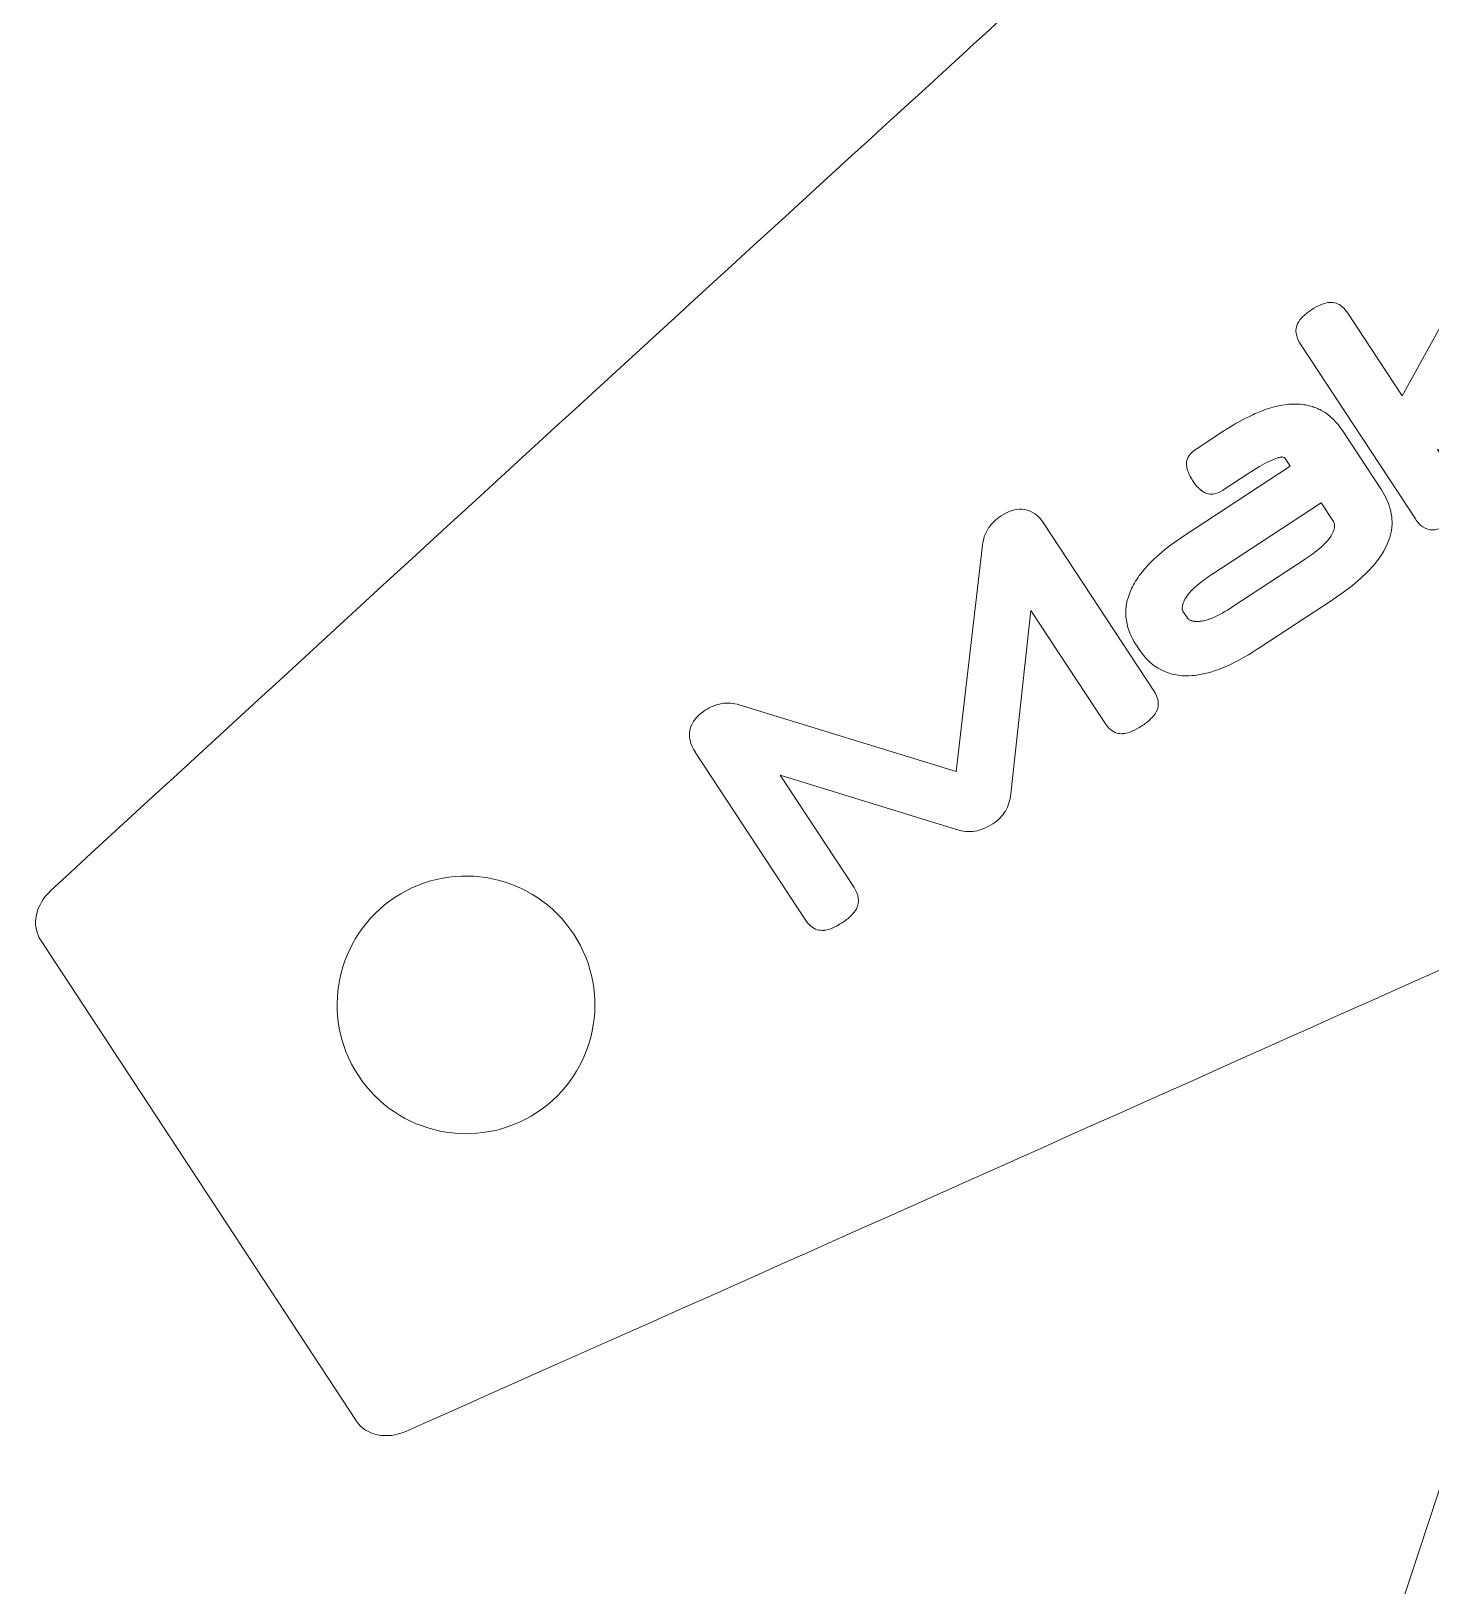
# Model space of a CAD drawing. Header units: inches. Extents: x -11.8 to 6.2, y -5.8 to 5.2.
# Drawn here: x 0.932 to 1.734, y -0.703 to 0.188 of the extents above; entities that cross this region are included whole.
import ezdxf

# ---------------------------------------------------------------- set-up
doc = ezdxf.new("R2010")
doc.units = ezdxf.units.IN
doc.header["$MEASUREMENT"] = 0
doc.layers.add('VIEW_HATCHES', color=7, linetype='Continuous')

msp = doc.modelspace()

# ---------------------------------------------------------------- linework, layer by layer
at = {"layer": 'VIEW_HATCHES', "color": 4, "lineweight": 5}
for points in [[(2.50465, 0.12541), (2.50465, 0.12541), (2.37819, -0.25996), (2.37819, -0.25996), (2.37819, -0.25996), (2.37355, -0.28145), (2.35904, -0.30166), (2.33856, -0.31511), (2.33856, -0.31511), (2.31808, -0.32858), (2.29365, -0.33388), (2.27207, -0.32964), (2.27207, -0.32964), (2.27207, -0.32964), (1.86822, -0.29248), (1.86822, -0.29248), (1.86822, -0.29248), (1.86822, -0.29248), (1.86822, -0.29248), (1.86822, -0.29248), (1.86822, -0.29248), (1.85908, -0.29654), (1.39627, -0.50395), (1.14663, -0.61466), (1.14663, -0.61466), (1.13566, -0.61954), (1.12385, -0.61706), (1.11841, -0.6088), (1.11841, -0.6088), (1.11841, -0.6088), (0.93741, -0.33312), (0.93741, -0.33312), (0.93741, -0.33312), (0.93196, -0.32485), (0.93443, -0.31302), (0.94324, -0.30489), (0.94324, -0.30489), (1.18585, -0.08132), (1.51837, 0.22241), (1.52572, 0.22918), (1.52572, 0.22918), (1.52572, 0.22918), (1.52572, 0.22918), (1.52572, 0.22918), (1.52572, 0.22918), (1.52572, 0.22918), (1.65254, 0.61401), (1.65254, 0.61401), (1.65254, 0.61401), (1.65718, 0.6355), (1.6717, 0.65572), (1.69217, 0.66917), (1.69217, 0.66917), (1.71263, 0.68264), (1.73708, 0.68793), (1.75868, 0.68368), (1.75868, 0.68368), (1.75868, 0.68368), (2.16215, 0.64706), (2.16215, 0.64706), (2.16215, 0.64706), (2.16215, 0.64706), (2.16215, 0.64706), (2.16215, 0.64706), (2.16215, 0.64706), (2.1713, 0.65112), (2.64932, 0.86529), (2.88376, 0.96924), (2.88376, 0.96924), (2.89472, 0.97412), (2.90655, 0.97166), (2.91198, 0.96339), (2.91198, 0.96339), (2.91198, 0.96339), (3.09299, 0.6877), (3.09299, 0.6877), (3.09299, 0.6877), (3.09841, 0.67943), (3.09596, 0.66763), (3.08714, 0.65946), (3.08714, 0.65946), (2.84452, 0.4359), (2.51201, 0.13218), (2.50465, 0.12541), (2.50465, 0.12541), (2.50465, 0.12541), (2.50465, 0.12541), (2.50465, 0.12541)], [(2.65082, -0.95437), (2.65082, -0.95437), (2.52435, -1.33973), (2.52435, -1.33973), (2.52435, -1.33973), (2.51974, -1.36123), (2.50521, -1.38145), (2.48474, -1.39491), (2.48474, -1.39491), (2.46428, -1.40837), (2.43981, -1.41367), (2.41824, -1.40941), (2.41824, -1.40941), (2.41824, -1.40941), (2.01438, -1.37225), (2.01438, -1.37225), (2.01438, -1.37225), (2.01438, -1.37225), (2.01438, -1.37225), (2.01438, -1.37225), (2.01438, -1.37225), (2.00524, -1.37632), (1.54246, -1.58374), (1.29281, -1.69445), (1.29281, -1.69445), (1.28183, -1.6993), (1.27002, -1.69685), (1.26459, -1.68858), (1.26459, -1.68858), (1.26459, -1.68858), (1.08357, -1.41289), (1.08357, -1.41289), (1.08357, -1.41289), (1.07814, -1.40463), (1.08059, -1.3928), (1.08943, -1.38468), (1.08943, -1.38468), (1.33202, -1.1611), (1.66455, -0.85738), (1.67191, -0.85059), (1.67191, -0.85059), (1.67191, -0.85059), (1.67191, -0.85059), (1.67191, -0.85059), (1.67191, -0.85059), (1.67191, -0.85059), (1.79872, -0.46578), (1.79872, -0.46578), (1.79872, -0.46578), (1.80335, -0.44428), (1.81787, -0.42409), (1.83834, -0.41061), (1.83834, -0.41061), (1.85882, -0.39717), (1.88326, -0.39185), (1.90484, -0.39611), (1.90484, -0.39611), (1.90484, -0.39611), (2.30835, -0.43272), (2.30835, -0.43272), (2.30835, -0.43272), (2.30835, -0.43272), (2.30835, -0.43272), (2.30835, -0.43272), (2.30835, -0.43272), (2.31748, -0.42868), (2.79548, -0.21451), (3.02993, -0.11055), (3.02993, -0.11055), (3.04092, -0.10566), (3.05272, -0.10814), (3.05815, -0.1164), (3.05815, -0.1164), (3.05815, -0.1164), (3.23914, -0.39209), (3.23914, -0.39209), (3.23914, -0.39209), (3.24459, -0.40034), (3.24213, -0.41217), (3.23331, -0.4203), (3.23331, -0.4203), (2.99071, -0.64388), (2.65818, -0.9476), (2.65082, -0.95437), (2.65082, -0.95437), (2.65082, -0.95437), (2.65082, -0.95437), (2.65082, -0.95437)]]:
    msp.add_open_spline(points, degree=3, knots=[0, 0, 0, 0, 0.045455, 0.045455, 0.045455, 0.045455, 0.090909, 0.090909, 0.090909, 0.090909, 0.136364, 0.136364, 0.136364, 0.136364, 0.181818, 0.181818, 0.181818, 0.181818, 0.227273, 0.227273, 0.227273, 0.227273, 0.272727, 0.272727, 0.272727, 0.272727, 0.318182, 0.318182, 0.318182, 0.318182, 0.363636, 0.363636, 0.363636, 0.363636, 0.409091, 0.409091, 0.409091, 0.409091, 0.454545, 0.454545, 0.454545, 0.454545, 0.5, 0.5, 0.5, 0.5, 0.545455, 0.545455, 0.545455, 0.545455, 0.590909, 0.590909, 0.590909, 0.590909, 0.636364, 0.636364, 0.636364, 0.636364, 0.681818, 0.681818, 0.681818, 0.681818, 0.727273, 0.727273, 0.727273, 0.727273, 0.772727, 0.772727, 0.772727, 0.772727, 0.818182, 0.818182, 0.818182, 0.818182, 0.863636, 0.863636, 0.863636, 0.863636, 0.909091, 0.909091, 0.909091, 0.909091, 0.954545, 0.954545, 0.954545, 0.954545, 1, 1, 1, 1], dxfattribs=at)
at = {"layer": 'VIEW_HATCHES', "color": 3, "lineweight": 5}
for points, knots in [([(1.71737, -0.02148), (1.71737, -0.02148), (1.75597, 0.04833), (1.75597, 0.04833), (1.75597, 0.04833), (1.75597, 0.04833), (1.75597, 0.04833), (1.75597, 0.04833), (1.75597, 0.04833), (1.75597, 0.04833), (1.75598, 0.04838), (1.75598, 0.04838), (1.75598, 0.04838), (1.75598, 0.04838), (1.756, 0.04837), (1.756, 0.04837), (1.756, 0.04837), (1.75621, 0.04875), (1.75639, 0.04905), (1.7565, 0.04926), (1.7565, 0.04926), (1.75661, 0.04946), (1.75683, 0.04975), (1.75707, 0.0501), (1.75707, 0.0501), (1.75807, 0.05155), (1.75928, 0.05283), (1.76066, 0.054), (1.76066, 0.054), (1.76148, 0.0547), (1.76257, 0.05555), (1.76393, 0.0565), (1.76393, 0.0565), (1.76536, 0.05754), (1.76681, 0.05856), (1.7683, 0.05952), (1.7683, 0.05952), (1.7683, 0.05952), (1.76832, 0.05954), (1.76832, 0.05954), (1.76832, 0.05954), (1.76832, 0.05954), (1.76833, 0.05952), (1.76833, 0.05952), (1.76833, 0.05952), (1.76968, 0.06041), (1.77104, 0.06109), (1.77244, 0.06154), (1.77244, 0.06154), (1.77275, 0.06166), (1.773, 0.06173), (1.77314, 0.06178), (1.77314, 0.06178), (1.77436, 0.06212), (1.77559, 0.06233), (1.77685, 0.06234), (1.77685, 0.06234), (1.77685, 0.06234), (1.77688, 0.06235), (1.77688, 0.06235), (1.77688, 0.06235), (1.7787, 0.0624), (1.78041, 0.06198), (1.78193, 0.06113), (1.78193, 0.06113), (1.78339, 0.0603), (1.78465, 0.0591), (1.78567, 0.05754), (1.78567, 0.05754), (1.78567, 0.05754), (1.78569, 0.05756), (1.78569, 0.05756), (1.78569, 0.05756), (1.78642, 0.05642), (1.78694, 0.05524), (1.78723, 0.05402), (1.78723, 0.05402), (1.78755, 0.05269), (1.78758, 0.05135), (1.7873, 0.05007), (1.7873, 0.05007), (1.78713, 0.04917), (1.78682, 0.04825), (1.78643, 0.04726), (1.78643, 0.04726), (1.78608, 0.04639), (1.78566, 0.04552), (1.78515, 0.04461), (1.78515, 0.04461), (1.78515, 0.04461), (1.78515, 0.04461), (1.78515, 0.04461), (1.78515, 0.04461), (1.78515, 0.04461), (1.74788, -0.02259), (1.74788, -0.02259), (1.74788, -0.02259), (1.74788, -0.02259), (1.82506, -0.01387), (1.82506, -0.01387), (1.82506, -0.01387), (1.82506, -0.01387), (1.82506, -0.01389), (1.82506, -0.01389), (1.82506, -0.01389), (1.82506, -0.01389), (1.8251, -0.01387), (1.8251, -0.01387), (1.8251, -0.01387), (1.82581, -0.0138), (1.82652, -0.01376), (1.82724, -0.01376), (1.82724, -0.01376), (1.828, -0.01378), (1.82869, -0.01382), (1.8293, -0.01389), (1.8293, -0.01389), (1.83304, -0.01444), (1.83593, -0.01626), (1.83797, -0.01936), (1.83797, -0.01936), (1.84043, -0.02308), (1.84062, -0.02678), (1.83856, -0.03043), (1.83856, -0.03043), (1.83772, -0.03189), (1.83656, -0.03335), (1.83503, -0.03477), (1.83503, -0.03477), (1.83362, -0.03606), (1.83191, -0.03739), (1.82989, -0.03872), (1.82989, -0.03872), (1.82624, -0.04112), (1.82311, -0.04274), (1.82048, -0.04359), (1.82048, -0.04359), (1.81791, -0.04447), (1.81581, -0.04491), (1.81422, -0.04496), (1.81422, -0.04496), (1.81422, -0.04496), (1.73756, -0.05225), (1.73756, -0.05225), (1.73756, -0.05225), (1.73756, -0.05225), (1.752, -0.07424), (1.752, -0.07424), (1.752, -0.07424), (1.752, -0.07424), (1.75203, -0.07424), (1.75203, -0.07424), (1.75203, -0.07424), (1.75203, -0.07424), (1.75203, -0.07424), (1.75203, -0.07424), (1.75203, -0.07424), (1.75203, -0.07424), (1.75202, -0.07425), (1.75202, -0.07425), (1.75202, -0.07425), (1.75331, -0.07625), (1.75415, -0.07815), (1.75449, -0.07998), (1.75449, -0.07998), (1.75455, -0.08042), (1.75461, -0.08074), (1.75462, -0.08096), (1.75462, -0.08096), (1.75462, -0.08096), (1.75462, -0.08097), (1.75462, -0.08097), (1.75462, -0.08097), (1.75479, -0.08282), (1.75445, -0.08454), (1.75363, -0.08612), (1.75363, -0.08612), (1.75291, -0.08754), (1.7518, -0.08895), (1.75036, -0.09035), (1.75036, -0.09035), (1.74907, -0.09161), (1.74745, -0.09285), (1.74561, -0.09408), (1.74561, -0.09408), (1.74374, -0.0953), (1.74198, -0.09627), (1.74031, -0.09696), (1.74031, -0.09696), (1.73846, -0.09773), (1.73672, -0.09815), (1.73514, -0.09824), (1.73514, -0.09824), (1.73306, -0.09836), (1.73107, -0.09777), (1.72921, -0.0965), (1.72921, -0.0965), (1.7277, -0.09545), (1.72628, -0.09394), (1.725, -0.09196), (1.725, -0.09196), (1.725, -0.09196), (1.65924, 0.00813), (1.65924, 0.00813), (1.65924, 0.00813), (1.65636, 0.01252), (1.6558, 0.01647), (1.65754, 0.01994), (1.65754, 0.01994), (1.65825, 0.02137), (1.65933, 0.02279), (1.66074, 0.02417), (1.66074, 0.02417), (1.66206, 0.02543), (1.66365, 0.02668), (1.66551, 0.0279), (1.66551, 0.0279), (1.66736, 0.02912), (1.66913, 0.03008), (1.67081, 0.03077), (1.67081, 0.03077), (1.67268, 0.03155), (1.6744, 0.03199), (1.67599, 0.03209), (1.67599, 0.03209), (1.67599, 0.03209), (1.67605, 0.03209), (1.67605, 0.03209), (1.67605, 0.03209), (1.67605, 0.03209), (1.67606, 0.03211), (1.67606, 0.03211), (1.67606, 0.03211), (1.67606, 0.03211), (1.67608, 0.0321), (1.67608, 0.0321), (1.67608, 0.0321), (1.67667, 0.03215), (1.67726, 0.03211), (1.67781, 0.03205), (1.67781, 0.03205), (1.67842, 0.03197), (1.679, 0.03183), (1.67952, 0.03166), (1.67952, 0.03166), (1.68205, 0.0308), (1.6843, 0.02889), (1.68626, 0.02589), (1.68626, 0.02589), (1.68626, 0.02589), (1.71737, -0.02148), (1.71737, -0.02148)], [0, 0, 0, 0, 0.015873, 0.015873, 0.015873, 0.015873, 0.031746, 0.031746, 0.031746, 0.031746, 0.047619, 0.047619, 0.047619, 0.047619, 0.063492, 0.063492, 0.063492, 0.063492, 0.079365, 0.079365, 0.079365, 0.079365, 0.095238, 0.095238, 0.095238, 0.095238, 0.111111, 0.111111, 0.111111, 0.111111, 0.126984, 0.126984, 0.126984, 0.126984, 0.142857, 0.142857, 0.142857, 0.142857, 0.15873, 0.15873, 0.15873, 0.15873, 0.174603, 0.174603, 0.174603, 0.174603, 0.190476, 0.190476, 0.190476, 0.190476, 0.206349, 0.206349, 0.206349, 0.206349, 0.222222, 0.222222, 0.222222, 0.222222, 0.238095, 0.238095, 0.238095, 0.238095, 0.253968, 0.253968, 0.253968, 0.253968, 0.269841, 0.269841, 0.269841, 0.269841, 0.285714, 0.285714, 0.285714, 0.285714, 0.301587, 0.301587, 0.301587, 0.301587, 0.31746, 0.31746, 0.31746, 0.31746, 0.333333, 0.333333, 0.333333, 0.333333, 0.349206, 0.349206, 0.349206, 0.349206, 0.365079, 0.365079, 0.365079, 0.365079, 0.380952, 0.380952, 0.380952, 0.380952, 0.396825, 0.396825, 0.396825, 0.396825, 0.412698, 0.412698, 0.412698, 0.412698, 0.428571, 0.428571, 0.428571, 0.428571, 0.444444, 0.444444, 0.444444, 0.444444, 0.460317, 0.460317, 0.460317, 0.460317, 0.47619, 0.47619, 0.47619, 0.47619, 0.492063, 0.492063, 0.492063, 0.492063, 0.507937, 0.507937, 0.507937, 0.507937, 0.52381, 0.52381, 0.52381, 0.52381, 0.539683, 0.539683, 0.539683, 0.539683, 0.555556, 0.555556, 0.555556, 0.555556, 0.571429, 0.571429, 0.571429, 0.571429, 0.587302, 0.587302, 0.587302, 0.587302, 0.603175, 0.603175, 0.603175, 0.603175, 0.619048, 0.619048, 0.619048, 0.619048, 0.634921, 0.634921, 0.634921, 0.634921, 0.650794, 0.650794, 0.650794, 0.650794, 0.666667, 0.666667, 0.666667, 0.666667, 0.68254, 0.68254, 0.68254, 0.68254, 0.698413, 0.698413, 0.698413, 0.698413, 0.714286, 0.714286, 0.714286, 0.714286, 0.730159, 0.730159, 0.730159, 0.730159, 0.746032, 0.746032, 0.746032, 0.746032, 0.761905, 0.761905, 0.761905, 0.761905, 0.777778, 0.777778, 0.777778, 0.777778, 0.793651, 0.793651, 0.793651, 0.793651, 0.809524, 0.809524, 0.809524, 0.809524, 0.825397, 0.825397, 0.825397, 0.825397, 0.84127, 0.84127, 0.84127, 0.84127, 0.857143, 0.857143, 0.857143, 0.857143, 0.873016, 0.873016, 0.873016, 0.873016, 0.888889, 0.888889, 0.888889, 0.888889, 0.904762, 0.904762, 0.904762, 0.904762, 0.920635, 0.920635, 0.920635, 0.920635, 0.936508, 0.936508, 0.936508, 0.936508, 0.952381, 0.952381, 0.952381, 0.952381, 0.968254, 0.968254, 0.968254, 0.968254, 0.984127, 0.984127, 0.984127, 0.984127, 1, 1, 1, 1]), ([(1.63496, -0.16619), (1.62729, -0.17119), (1.62016, -0.17502), (1.61356, -0.17761), (1.61356, -0.17761), (1.61247, -0.17803), (1.6114, -0.17842), (1.61032, -0.1788), (1.61032, -0.1788), (1.60489, -0.18067), (1.59983, -0.18168), (1.59512, -0.18183), (1.59512, -0.18183), (1.59512, -0.18183), (1.59511, -0.18182), (1.59511, -0.18182), (1.59511, -0.18182), (1.59511, -0.18182), (1.59509, -0.1818), (1.59509, -0.1818), (1.59509, -0.1818), (1.59342, -0.18187), (1.59177, -0.18181), (1.59019, -0.18165), (1.59019, -0.18165), (1.58861, -0.18148), (1.58706, -0.18122), (1.58557, -0.18082), (1.58557, -0.18082), (1.58557, -0.18082), (1.58558, -0.18083), (1.58558, -0.18083), (1.58558, -0.18083), (1.57792, -0.1789), (1.57163, -0.17416), (1.56664, -0.16658), (1.56664, -0.16658), (1.56664, -0.16658), (1.56648, -0.16634), (1.56648, -0.16634), (1.56648, -0.16634), (1.56648, -0.16634), (1.56649, -0.16632), (1.56649, -0.16632), (1.56649, -0.16632), (1.56649, -0.16632), (1.5652, -0.16433), (1.5652, -0.16433), (1.5652, -0.16433), (1.5652, -0.16433), (1.56516, -0.16435), (1.56516, -0.16435), (1.56516, -0.16435), (1.56516, -0.16435), (1.565, -0.1641), (1.565, -0.1641), (1.565, -0.1641), (1.565, -0.1641), (1.565, -0.16408), (1.565, -0.16408), (1.565, -0.16408), (1.565, -0.16408), (1.565, -0.16408), (1.565, -0.16408), (1.565, -0.16408), (1.56154, -0.15882), (1.55961, -0.15354), (1.55917, -0.14817), (1.55917, -0.14817), (1.5591, -0.14728), (1.55906, -0.14641), (1.55907, -0.14554), (1.55907, -0.14554), (1.55911, -0.14104), (1.5602, -0.1365), (1.56235, -0.13192), (1.56235, -0.13192), (1.56235, -0.13192), (1.56235, -0.13192), (1.56235, -0.13192), (1.56235, -0.13192), (1.56235, -0.13192), (1.56236, -0.13189), (1.56236, -0.13189), (1.56236, -0.13189), (1.56302, -0.13048), (1.56379, -0.12903), (1.56468, -0.12761), (1.56468, -0.12761), (1.56468, -0.12761), (1.56468, -0.12761), (1.56468, -0.12761), (1.56468, -0.12761), (1.56556, -0.1262), (1.56654, -0.12479), (1.56763, -0.12335), (1.56763, -0.12335), (1.57319, -0.11611), (1.58149, -0.10883), (1.5925, -0.10157), (1.5925, -0.10157), (1.5925, -0.10157), (1.59249, -0.10155), (1.59249, -0.10155), (1.59249, -0.10155), (1.59249, -0.10155), (1.59276, -0.10138), (1.59276, -0.10138), (1.59276, -0.10138), (1.59276, -0.10138), (1.65323, -0.06167), (1.65323, -0.06167), (1.65323, -0.06167), (1.65323, -0.06167), (1.65015, -0.05698), (1.65015, -0.05698), (1.65015, -0.05698), (1.65015, -0.05698), (1.65015, -0.05698), (1.65015, -0.05698), (1.65015, -0.05698), (1.65015, -0.05698), (1.65014, -0.05697), (1.65014, -0.05697), (1.65014, -0.05697), (1.65013, -0.05696), (1.6501, -0.05694), (1.65006, -0.05691), (1.65006, -0.05691), (1.65002, -0.05688), (1.64995, -0.05682), (1.64986, -0.05677), (1.64986, -0.05677), (1.64986, -0.05677), (1.64986, -0.05677), (1.64986, -0.05677), (1.64986, -0.05677), (1.64946, -0.05657), (1.64886, -0.05638), (1.64861, -0.05643), (1.64861, -0.05643), (1.64861, -0.05643), (1.64841, -0.05645), (1.64841, -0.05645), (1.64841, -0.05645), (1.64841, -0.05645), (1.64841, -0.05644), (1.64841, -0.05644), (1.64841, -0.05644), (1.64841, -0.05644), (1.64832, -0.05647), (1.64832, -0.05647), (1.64832, -0.05647), (1.64832, -0.05647), (1.64832, -0.05647), (1.64832, -0.05647), (1.64832, -0.05647), (1.64832, -0.05647), (1.64808, -0.05651), (1.64808, -0.05651), (1.64808, -0.05651), (1.64808, -0.05651), (1.64808, -0.05651), (1.64808, -0.05651), (1.64808, -0.05651), (1.64767, -0.05659), (1.64726, -0.05669), (1.64684, -0.05681), (1.64684, -0.05681), (1.64684, -0.05681), (1.64681, -0.05684), (1.64681, -0.05684), (1.64681, -0.05684), (1.64681, -0.05684), (1.64679, -0.05682), (1.64679, -0.05682), (1.64679, -0.05682), (1.64679, -0.05682), (1.64679, -0.05682), (1.64679, -0.05682), (1.64679, -0.05682), (1.64679, -0.05682), (1.64654, -0.0569), (1.64654, -0.0569), (1.64654, -0.0569), (1.64654, -0.0569), (1.64627, -0.05699), (1.64627, -0.05699), (1.64627, -0.05699), (1.6458, -0.05713), (1.64527, -0.05731), (1.64471, -0.05752), (1.64471, -0.05752), (1.64471, -0.05752), (1.64467, -0.05753), (1.64467, -0.05753), (1.64467, -0.05753), (1.6441, -0.05775), (1.6435, -0.05798), (1.6429, -0.05823), (1.6429, -0.05823), (1.6423, -0.05849), (1.64167, -0.05877), (1.64102, -0.05908), (1.64102, -0.05908), (1.6377, -0.06067), (1.63384, -0.06289), (1.62948, -0.06576), (1.62948, -0.06576), (1.62948, -0.06576), (1.61473, -0.07543), (1.61473, -0.07543), (1.61473, -0.07543), (1.61473, -0.07543), (1.61447, -0.07561), (1.61447, -0.07561), (1.61447, -0.07561), (1.61447, -0.07561), (1.61445, -0.07559), (1.61445, -0.07559), (1.61445, -0.07559), (1.61263, -0.07678), (1.61087, -0.07747), (1.60919, -0.07768), (1.60919, -0.07768), (1.60919, -0.07768), (1.60919, -0.07768), (1.60919, -0.07768), (1.60919, -0.07768), (1.60892, -0.07771), (1.60861, -0.07772), (1.60835, -0.07774), (1.60835, -0.07774), (1.60835, -0.07774), (1.60835, -0.07774), (1.60835, -0.07774), (1.60835, -0.07774), (1.60699, -0.07779), (1.6057, -0.07753), (1.60448, -0.07696), (1.60448, -0.07696), (1.60448, -0.07696), (1.60446, -0.07696), (1.60446, -0.07696), (1.60446, -0.07696), (1.60446, -0.07696), (1.60418, -0.07681), (1.60418, -0.07681), (1.60418, -0.07681), (1.60418, -0.07681), (1.60416, -0.0768), (1.60416, -0.0768), (1.60416, -0.0768), (1.60416, -0.0768), (1.60411, -0.07677), (1.60411, -0.07677), (1.60411, -0.07677), (1.60411, -0.07677), (1.60409, -0.07677), (1.60409, -0.07677), (1.60409, -0.07677), (1.60409, -0.07677), (1.60395, -0.07667), (1.60395, -0.07667), (1.60395, -0.07667), (1.60395, -0.07667), (1.60391, -0.07667), (1.60391, -0.07667), (1.60391, -0.07667), (1.60391, -0.07667), (1.60391, -0.07667), (1.60391, -0.07667), (1.60391, -0.07667), (1.60391, -0.07667), (1.60376, -0.07659), (1.60376, -0.07659), (1.60376, -0.07659), (1.60376, -0.07659), (1.60376, -0.07659), (1.60376, -0.07659), (1.60376, -0.07659), (1.60347, -0.07642), (1.60321, -0.07626), (1.603, -0.07613), (1.603, -0.07613), (1.603, -0.07613), (1.603, -0.07613), (1.603, -0.07613), (1.603, -0.07613), (1.603, -0.07613), (1.60299, -0.07613), (1.60299, -0.07613), (1.60299, -0.07613), (1.60299, -0.07613), (1.60299, -0.07613), (1.60299, -0.07613), (1.60299, -0.07613), (1.60299, -0.07613), (1.60285, -0.07603), (1.60285, -0.07603), (1.60285, -0.07603), (1.60285, -0.07603), (1.60285, -0.07604), (1.60285, -0.07604), (1.60285, -0.07604), (1.60285, -0.07604), (1.60273, -0.07595), (1.60273, -0.07595), (1.60273, -0.07595), (1.60273, -0.07595), (1.60271, -0.07593), (1.60271, -0.07593), (1.60271, -0.07593), (1.60249, -0.07576), (1.60225, -0.07557), (1.60199, -0.07537), (1.60199, -0.07537), (1.60199, -0.07537), (1.60199, -0.07537), (1.60199, -0.07537), (1.60199, -0.07537), (1.60199, -0.07537), (1.60194, -0.07533), (1.60194, -0.07533), (1.60194, -0.07533), (1.60194, -0.07533), (1.60194, -0.07533), (1.60194, -0.07533), (1.60194, -0.07533), (1.60173, -0.07516), (1.60152, -0.07497), (1.60131, -0.07477), (1.60131, -0.07477), (1.60109, -0.07457), (1.60088, -0.07437), (1.60067, -0.07416), (1.60067, -0.07416), (1.59959, -0.07305), (1.59851, -0.0717), (1.59748, -0.07011), (1.59748, -0.07011), (1.59748, -0.07011), (1.59744, -0.07008), (1.59744, -0.07008), (1.59744, -0.07008), (1.59744, -0.07008), (1.59744, -0.07008), (1.59744, -0.07008), (1.59744, -0.07008), (1.59637, -0.0684), (1.59551, -0.06683), (1.59491, -0.06534), (1.59491, -0.06534), (1.59481, -0.06507), (1.5947, -0.06485), (1.59465, -0.06462), (1.59465, -0.06462), (1.59421, -0.06341), (1.59394, -0.06226), (1.59387, -0.06115), (1.59387, -0.06115), (1.59387, -0.06115), (1.59387, -0.06115), (1.59387, -0.06115), (1.59387, -0.06115), (1.59387, -0.06115), (1.59387, -0.06115), (1.59387, -0.06115), (1.59387, -0.06115), (1.59384, -0.06088), (1.59387, -0.06061), (1.59386, -0.06033), (1.59386, -0.06033), (1.59386, -0.06007), (1.59386, -0.05982), (1.59391, -0.05954), (1.59391, -0.05954), (1.59391, -0.05954), (1.59391, -0.05954), (1.59391, -0.05954), (1.59391, -0.05954), (1.59408, -0.0582), (1.59458, -0.05691), (1.59541, -0.05569), (1.59541, -0.05569), (1.59541, -0.05569), (1.59541, -0.05569), (1.59541, -0.05569), (1.59541, -0.05569), (1.59541, -0.05569), (1.59542, -0.05567), (1.59542, -0.05567), (1.59542, -0.05567), (1.59555, -0.05548), (1.59568, -0.0553), (1.59583, -0.05511), (1.59583, -0.05511), (1.59596, -0.05492), (1.59612, -0.05473), (1.59627, -0.05454), (1.59627, -0.05454), (1.59702, -0.05372), (1.59797, -0.05291), (1.59908, -0.05215), (1.59908, -0.05215), (1.59908, -0.05215), (1.59907, -0.05214), (1.59907, -0.05214), (1.59907, -0.05214), (1.59907, -0.05214), (1.59932, -0.05198), (1.59932, -0.05198), (1.59932, -0.05198), (1.59932, -0.05198), (1.61467, -0.0419), (1.61467, -0.0419), (1.61467, -0.0419), (1.61467, -0.0419), (1.61469, -0.04188), (1.61469, -0.04188), (1.61469, -0.04188), (1.61469, -0.04188), (1.61495, -0.04172), (1.61495, -0.04172), (1.61495, -0.04172), (1.61495, -0.04172), (1.61496, -0.04174), (1.61496, -0.04174), (1.61496, -0.04174), (1.62003, -0.03841), (1.62487, -0.03561), (1.62949, -0.03336), (1.62949, -0.03336), (1.63102, -0.03262), (1.63253, -0.03193), (1.634, -0.0313), (1.634, -0.0313), (1.64159, -0.02803), (1.64853, -0.02631), (1.65479, -0.02613), (1.65479, -0.02613), (1.65479, -0.02613), (1.65479, -0.02613), (1.65479, -0.02613), (1.65479, -0.02613), (1.65479, -0.02613), (1.65479, -0.02613), (1.65479, -0.02613), (1.65479, -0.02613), (1.65535, -0.02612), (1.65588, -0.02611), (1.65644, -0.02611), (1.65644, -0.02611), (1.65698, -0.02613), (1.65753, -0.02613), (1.65806, -0.02617), (1.65806, -0.02617), (1.6608, -0.02634), (1.66344, -0.02681), (1.66594, -0.02761), (1.66594, -0.02761), (1.66594, -0.02761), (1.66593, -0.02759), (1.66593, -0.02759), (1.66593, -0.02759), (1.66593, -0.02759), (1.66595, -0.02762), (1.66595, -0.02762), (1.66595, -0.02762), (1.66595, -0.02762), (1.66595, -0.02762), (1.66595, -0.02762), (1.66595, -0.02762), (1.66693, -0.02792), (1.66789, -0.02827), (1.66881, -0.02869), (1.66881, -0.02869), (1.66974, -0.02907), (1.67065, -0.02953), (1.67153, -0.03002), (1.67153, -0.03002), (1.67607, -0.03258), (1.67996, -0.03635), (1.68324, -0.04134), (1.68324, -0.04134), (1.68324, -0.04134), (1.70557, -0.07535), (1.70557, -0.07535), (1.70557, -0.07535), (1.71913, -0.09601), (1.70997, -0.11685), (1.67809, -0.13787), (1.67809, -0.13787), (1.67809, -0.13787), (1.67809, -0.13788), (1.67809, -0.13788), (1.67809, -0.13788), (1.67809, -0.13788), (1.67783, -0.13806), (1.67783, -0.13806), (1.67783, -0.13806), (1.67783, -0.13806), (1.63521, -0.16604), (1.63521, -0.16604), (1.63521, -0.16604), (1.63521, -0.16604), (1.63496, -0.16622), (1.63496, -0.16622), (1.63496, -0.16622), (1.63496, -0.16622), (1.63496, -0.16619), (1.63496, -0.16619)], [0, 0, 0, 0, 0.007812, 0.007812, 0.007812, 0.007812, 0.015625, 0.015625, 0.015625, 0.015625, 0.023438, 0.023438, 0.023438, 0.023438, 0.03125, 0.03125, 0.03125, 0.03125, 0.039062, 0.039062, 0.039062, 0.039062, 0.046875, 0.046875, 0.046875, 0.046875, 0.054688, 0.054688, 0.054688, 0.054688, 0.0625, 0.0625, 0.0625, 0.0625, 0.070312, 0.070312, 0.070312, 0.070312, 0.078125, 0.078125, 0.078125, 0.078125, 0.085938, 0.085938, 0.085938, 0.085938, 0.09375, 0.09375, 0.09375, 0.09375, 0.101562, 0.101562, 0.101562, 0.101562, 0.109375, 0.109375, 0.109375, 0.109375, 0.117188, 0.117188, 0.117188, 0.117188, 0.125, 0.125, 0.125, 0.125, 0.132812, 0.132812, 0.132812, 0.132812, 0.140625, 0.140625, 0.140625, 0.140625, 0.148438, 0.148438, 0.148438, 0.148438, 0.15625, 0.15625, 0.15625, 0.15625, 0.164062, 0.164062, 0.164062, 0.164062, 0.171875, 0.171875, 0.171875, 0.171875, 0.179688, 0.179688, 0.179688, 0.179688, 0.1875, 0.1875, 0.1875, 0.1875, 0.195312, 0.195312, 0.195312, 0.195312, 0.203125, 0.203125, 0.203125, 0.203125, 0.210938, 0.210938, 0.210938, 0.210938, 0.21875, 0.21875, 0.21875, 0.21875, 0.226562, 0.226562, 0.226562, 0.226562, 0.234375, 0.234375, 0.234375, 0.234375, 0.242188, 0.242188, 0.242188, 0.242188, 0.25, 0.25, 0.25, 0.25, 0.257812, 0.257812, 0.257812, 0.257812, 0.265625, 0.265625, 0.265625, 0.265625, 0.273438, 0.273438, 0.273438, 0.273438, 0.28125, 0.28125, 0.28125, 0.28125, 0.289062, 0.289062, 0.289062, 0.289062, 0.296875, 0.296875, 0.296875, 0.296875, 0.304688, 0.304688, 0.304688, 0.304688, 0.3125, 0.3125, 0.3125, 0.3125, 0.320312, 0.320312, 0.320312, 0.320312, 0.328125, 0.328125, 0.328125, 0.328125, 0.335938, 0.335938, 0.335938, 0.335938, 0.34375, 0.34375, 0.34375, 0.34375, 0.351562, 0.351562, 0.351562, 0.351562, 0.359375, 0.359375, 0.359375, 0.359375, 0.367188, 0.367188, 0.367188, 0.367188, 0.375, 0.375, 0.375, 0.375, 0.382812, 0.382812, 0.382812, 0.382812, 0.390625, 0.390625, 0.390625, 0.390625, 0.398438, 0.398438, 0.398438, 0.398438, 0.40625, 0.40625, 0.40625, 0.40625, 0.414062, 0.414062, 0.414062, 0.414062, 0.421875, 0.421875, 0.421875, 0.421875, 0.429688, 0.429688, 0.429688, 0.429688, 0.4375, 0.4375, 0.4375, 0.4375, 0.445312, 0.445312, 0.445312, 0.445312, 0.453125, 0.453125, 0.453125, 0.453125, 0.460938, 0.460938, 0.460938, 0.460938, 0.46875, 0.46875, 0.46875, 0.46875, 0.476562, 0.476562, 0.476562, 0.476562, 0.484375, 0.484375, 0.484375, 0.484375, 0.492188, 0.492188, 0.492188, 0.492188, 0.5, 0.5, 0.5, 0.5, 0.507812, 0.507812, 0.507812, 0.507812, 0.515625, 0.515625, 0.515625, 0.515625, 0.523438, 0.523438, 0.523438, 0.523438, 0.53125, 0.53125, 0.53125, 0.53125, 0.539062, 0.539062, 0.539062, 0.539062, 0.546875, 0.546875, 0.546875, 0.546875, 0.554688, 0.554688, 0.554688, 0.554688, 0.5625, 0.5625, 0.5625, 0.5625, 0.570312, 0.570312, 0.570312, 0.570312, 0.578125, 0.578125, 0.578125, 0.578125, 0.585938, 0.585938, 0.585938, 0.585938, 0.59375, 0.59375, 0.59375, 0.59375, 0.601562, 0.601562, 0.601562, 0.601562, 0.609375, 0.609375, 0.609375, 0.609375, 0.617188, 0.617188, 0.617188, 0.617188, 0.625, 0.625, 0.625, 0.625, 0.632812, 0.632812, 0.632812, 0.632812, 0.640625, 0.640625, 0.640625, 0.640625, 0.648438, 0.648438, 0.648438, 0.648438, 0.65625, 0.65625, 0.65625, 0.65625, 0.664062, 0.664062, 0.664062, 0.664062, 0.671875, 0.671875, 0.671875, 0.671875, 0.679688, 0.679688, 0.679688, 0.679688, 0.6875, 0.6875, 0.6875, 0.6875, 0.695312, 0.695312, 0.695312, 0.695312, 0.703125, 0.703125, 0.703125, 0.703125, 0.710938, 0.710938, 0.710938, 0.710938, 0.71875, 0.71875, 0.71875, 0.71875, 0.726562, 0.726562, 0.726562, 0.726562, 0.734375, 0.734375, 0.734375, 0.734375, 0.742188, 0.742188, 0.742188, 0.742188, 0.75, 0.75, 0.75, 0.75, 0.757812, 0.757812, 0.757812, 0.757812, 0.765625, 0.765625, 0.765625, 0.765625, 0.773438, 0.773438, 0.773438, 0.773438, 0.78125, 0.78125, 0.78125, 0.78125, 0.789062, 0.789062, 0.789062, 0.789062, 0.796875, 0.796875, 0.796875, 0.796875, 0.804688, 0.804688, 0.804688, 0.804688, 0.8125, 0.8125, 0.8125, 0.8125, 0.820312, 0.820312, 0.820312, 0.820312, 0.828125, 0.828125, 0.828125, 0.828125, 0.835938, 0.835938, 0.835938, 0.835938, 0.84375, 0.84375, 0.84375, 0.84375, 0.851562, 0.851562, 0.851562, 0.851562, 0.859375, 0.859375, 0.859375, 0.859375, 0.867188, 0.867188, 0.867188, 0.867188, 0.875, 0.875, 0.875, 0.875, 0.882812, 0.882812, 0.882812, 0.882812, 0.890625, 0.890625, 0.890625, 0.890625, 0.898438, 0.898438, 0.898438, 0.898438, 0.90625, 0.90625, 0.90625, 0.90625, 0.914062, 0.914062, 0.914062, 0.914062, 0.921875, 0.921875, 0.921875, 0.921875, 0.929688, 0.929688, 0.929688, 0.929688, 0.9375, 0.9375, 0.9375, 0.9375, 0.945312, 0.945312, 0.945312, 0.945312, 0.953125, 0.953125, 0.953125, 0.953125, 0.960938, 0.960938, 0.960938, 0.960938, 0.96875, 0.96875, 0.96875, 0.96875, 0.976562, 0.976562, 0.976562, 0.976562, 0.984375, 0.984375, 0.984375, 0.984375, 0.992188, 0.992188, 0.992188, 0.992188, 1, 1, 1, 1]), ([(1.47702, -0.10692), (1.47724, -0.10503), (1.47763, -0.10331), (1.47819, -0.10172), (1.47819, -0.10172), (1.47819, -0.10172), (1.4782, -0.10171), (1.4782, -0.10171), (1.4782, -0.10171), (1.4788, -0.10004), (1.47955, -0.09852), (1.48051, -0.09713), (1.48051, -0.09713), (1.48051, -0.09713), (1.48051, -0.09712), (1.48051, -0.09712), (1.48051, -0.09712), (1.48051, -0.09712), (1.48053, -0.0971), (1.48053, -0.0971), (1.48053, -0.0971), (1.48093, -0.09649), (1.48143, -0.09585), (1.48198, -0.09518), (1.48198, -0.09518), (1.48254, -0.09456), (1.48311, -0.09397), (1.48371, -0.09341), (1.48371, -0.09341), (1.48491, -0.09223), (1.48624, -0.09119), (1.48765, -0.09025), (1.48765, -0.09025), (1.49244, -0.08711), (1.49693, -0.08588), (1.50113, -0.08655), (1.50113, -0.08655), (1.50546, -0.08727), (1.50911, -0.08994), (1.51213, -0.09452), (1.51213, -0.09452), (1.51213, -0.09452), (1.51217, -0.09451), (1.51217, -0.09451), (1.51217, -0.09451), (1.51217, -0.09451), (1.57513, -0.19041), (1.57513, -0.19041), (1.57513, -0.19041), (1.57644, -0.19241), (1.57724, -0.19436), (1.57755, -0.19624), (1.57755, -0.19624), (1.57792, -0.19851), (1.57758, -0.20061), (1.57653, -0.2025), (1.57653, -0.2025), (1.57576, -0.20392), (1.57461, -0.20534), (1.57313, -0.20674), (1.57313, -0.20674), (1.57174, -0.20805), (1.57012, -0.20932), (1.56824, -0.21055), (1.56824, -0.21055), (1.56635, -0.2118), (1.56454, -0.21279), (1.5628, -0.21353), (1.5628, -0.21353), (1.56093, -0.21432), (1.55919, -0.21481), (1.55757, -0.21494), (1.55757, -0.21494), (1.55757, -0.21494), (1.55752, -0.21497), (1.55752, -0.21497), (1.55752, -0.21497), (1.55695, -0.21502), (1.55634, -0.21501), (1.5557, -0.21495), (1.5557, -0.21495), (1.5551, -0.21489), (1.55451, -0.21478), (1.55394, -0.2146), (1.55394, -0.2146), (1.55132, -0.21381), (1.54899, -0.21188), (1.547, -0.20885), (1.547, -0.20885), (1.547, -0.20885), (1.50474, -0.14448), (1.50474, -0.14448), (1.50474, -0.14448), (1.50474, -0.14448), (1.49321, -0.24946), (1.49321, -0.24946), (1.49321, -0.24946), (1.49321, -0.24946), (1.4932, -0.2495), (1.4932, -0.2495), (1.4932, -0.2495), (1.49297, -0.25141), (1.49261, -0.25313), (1.49213, -0.25471), (1.49213, -0.25471), (1.49159, -0.25638), (1.49094, -0.25791), (1.49015, -0.25927), (1.49015, -0.25927), (1.49015, -0.25927), (1.49015, -0.25928), (1.49015, -0.25928), (1.49015, -0.25928), (1.48931, -0.26068), (1.48828, -0.26202), (1.48705, -0.26326), (1.48705, -0.26326), (1.4858, -0.26448), (1.4844, -0.26561), (1.48286, -0.26665), (1.48286, -0.26665), (1.48117, -0.26775), (1.47946, -0.26865), (1.47775, -0.26937), (1.47775, -0.26937), (1.476, -0.27011), (1.47428, -0.27061), (1.47263, -0.27085), (1.47263, -0.27085), (1.47095, -0.2711), (1.46922, -0.27112), (1.46743, -0.27096), (1.46743, -0.27096), (1.46574, -0.27078), (1.46401, -0.2704), (1.4622, -0.26982), (1.4622, -0.26982), (1.4622, -0.26982), (1.46218, -0.26983), (1.46218, -0.26983), (1.46218, -0.26983), (1.46218, -0.26983), (1.36111, -0.23877), (1.36111, -0.23877), (1.36111, -0.23877), (1.36111, -0.23877), (1.40341, -0.30316), (1.40341, -0.30316), (1.40341, -0.30316), (1.40473, -0.30517), (1.40553, -0.30713), (1.40584, -0.30903), (1.40584, -0.30903), (1.40619, -0.31128), (1.40585, -0.31337), (1.4048, -0.31526), (1.4048, -0.31526), (1.40402, -0.31669), (1.4029, -0.31811), (1.40141, -0.31952), (1.40141, -0.31952), (1.40004, -0.32083), (1.39842, -0.3221), (1.39653, -0.32333), (1.39653, -0.32333), (1.39468, -0.32453), (1.39287, -0.32552), (1.39117, -0.32622), (1.39117, -0.32622), (1.38935, -0.327), (1.38762, -0.32749), (1.386, -0.32762), (1.386, -0.32762), (1.386, -0.32762), (1.38597, -0.32765), (1.38597, -0.32765), (1.38597, -0.32765), (1.3854, -0.32771), (1.38478, -0.32769), (1.38415, -0.32762), (1.38415, -0.32762), (1.38352, -0.32757), (1.38294, -0.32746), (1.38237, -0.32728), (1.38237, -0.32728), (1.37974, -0.32646), (1.37742, -0.32456), (1.37544, -0.32152), (1.37544, -0.32152), (1.37544, -0.32152), (1.31247, -0.22565), (1.31247, -0.22565), (1.31247, -0.22565), (1.31247, -0.22565), (1.31249, -0.22562), (1.31249, -0.22562), (1.31249, -0.22562), (1.30946, -0.22105), (1.30848, -0.21665), (1.30951, -0.21243), (1.30951, -0.21243), (1.3105, -0.20831), (1.31339, -0.20468), (1.31813, -0.20158), (1.31813, -0.20158), (1.32118, -0.19957), (1.32433, -0.1983), (1.32761, -0.19775), (1.32761, -0.19775), (1.33089, -0.19722), (1.33424, -0.19743), (1.33763, -0.19843), (1.33763, -0.19843), (1.33763, -0.19843), (1.33768, -0.19843), (1.33768, -0.19843), (1.33768, -0.19843), (1.33768, -0.19843), (1.46199, -0.23655), (1.46199, -0.23655), (1.46199, -0.23655), (1.46199, -0.23655), (1.477, -0.10693), (1.477, -0.10693), (1.477, -0.10693), (1.477, -0.10693), (1.47702, -0.10692), (1.47702, -0.10692)], [0, 0, 0, 0, 0.017544, 0.017544, 0.017544, 0.017544, 0.035088, 0.035088, 0.035088, 0.035088, 0.052632, 0.052632, 0.052632, 0.052632, 0.070175, 0.070175, 0.070175, 0.070175, 0.087719, 0.087719, 0.087719, 0.087719, 0.105263, 0.105263, 0.105263, 0.105263, 0.122807, 0.122807, 0.122807, 0.122807, 0.140351, 0.140351, 0.140351, 0.140351, 0.157895, 0.157895, 0.157895, 0.157895, 0.175439, 0.175439, 0.175439, 0.175439, 0.192982, 0.192982, 0.192982, 0.192982, 0.210526, 0.210526, 0.210526, 0.210526, 0.22807, 0.22807, 0.22807, 0.22807, 0.245614, 0.245614, 0.245614, 0.245614, 0.263158, 0.263158, 0.263158, 0.263158, 0.280702, 0.280702, 0.280702, 0.280702, 0.298246, 0.298246, 0.298246, 0.298246, 0.315789, 0.315789, 0.315789, 0.315789, 0.333333, 0.333333, 0.333333, 0.333333, 0.350877, 0.350877, 0.350877, 0.350877, 0.368421, 0.368421, 0.368421, 0.368421, 0.385965, 0.385965, 0.385965, 0.385965, 0.403509, 0.403509, 0.403509, 0.403509, 0.421053, 0.421053, 0.421053, 0.421053, 0.438596, 0.438596, 0.438596, 0.438596, 0.45614, 0.45614, 0.45614, 0.45614, 0.473684, 0.473684, 0.473684, 0.473684, 0.491228, 0.491228, 0.491228, 0.491228, 0.508772, 0.508772, 0.508772, 0.508772, 0.526316, 0.526316, 0.526316, 0.526316, 0.54386, 0.54386, 0.54386, 0.54386, 0.561404, 0.561404, 0.561404, 0.561404, 0.578947, 0.578947, 0.578947, 0.578947, 0.596491, 0.596491, 0.596491, 0.596491, 0.614035, 0.614035, 0.614035, 0.614035, 0.631579, 0.631579, 0.631579, 0.631579, 0.649123, 0.649123, 0.649123, 0.649123, 0.666667, 0.666667, 0.666667, 0.666667, 0.684211, 0.684211, 0.684211, 0.684211, 0.701754, 0.701754, 0.701754, 0.701754, 0.719298, 0.719298, 0.719298, 0.719298, 0.736842, 0.736842, 0.736842, 0.736842, 0.754386, 0.754386, 0.754386, 0.754386, 0.77193, 0.77193, 0.77193, 0.77193, 0.789474, 0.789474, 0.789474, 0.789474, 0.807018, 0.807018, 0.807018, 0.807018, 0.824561, 0.824561, 0.824561, 0.824561, 0.842105, 0.842105, 0.842105, 0.842105, 0.859649, 0.859649, 0.859649, 0.859649, 0.877193, 0.877193, 0.877193, 0.877193, 0.894737, 0.894737, 0.894737, 0.894737, 0.912281, 0.912281, 0.912281, 0.912281, 0.929825, 0.929825, 0.929825, 0.929825, 0.947368, 0.947368, 0.947368, 0.947368, 0.964912, 0.964912, 0.964912, 0.964912, 0.982456, 0.982456, 0.982456, 0.982456, 1, 1, 1, 1]), ([(1.66179, -0.11501), (1.66179, -0.11501), (1.66183, -0.11498), (1.66183, -0.11498), (1.66183, -0.11498), (1.66183, -0.11498), (1.66209, -0.11482), (1.66209, -0.11482), (1.66209, -0.11482), (1.66209, -0.11482), (1.6621, -0.11484), (1.6621, -0.11484), (1.6621, -0.11484), (1.66365, -0.11381), (1.66511, -0.11277), (1.66646, -0.1118), (1.66646, -0.1118), (1.66646, -0.1118), (1.66646, -0.1118), (1.66646, -0.1118), (1.66646, -0.1118), (1.66679, -0.11154), (1.66715, -0.11127), (1.66747, -0.11102), (1.66747, -0.11102), (1.66916, -0.10971), (1.6707, -0.10843), (1.672, -0.10718), (1.672, -0.10718), (1.672, -0.10718), (1.67201, -0.10716), (1.67201, -0.10716), (1.67201, -0.10716), (1.67201, -0.10716), (1.6722, -0.107), (1.6722, -0.107), (1.6722, -0.107), (1.6722, -0.107), (1.67238, -0.10682), (1.67238, -0.10682), (1.67238, -0.10682), (1.67265, -0.10657), (1.67294, -0.10629), (1.67318, -0.10603), (1.67318, -0.10603), (1.67318, -0.10603), (1.67318, -0.10603), (1.67318, -0.10603), (1.67318, -0.10603), (1.67318, -0.10603), (1.6732, -0.10601), (1.6732, -0.10601), (1.6732, -0.10601), (1.6732, -0.10601), (1.6732, -0.10601), (1.6732, -0.10601), (1.6732, -0.10601), (1.67345, -0.10574), (1.6737, -0.10548), (1.67393, -0.10522), (1.67393, -0.10522), (1.67418, -0.10498), (1.67439, -0.10474), (1.67462, -0.10447), (1.67462, -0.10447), (1.67572, -0.10318), (1.67656, -0.10198), (1.67715, -0.10083), (1.67715, -0.10083), (1.67715, -0.10083), (1.67715, -0.10081), (1.67715, -0.10081), (1.67715, -0.10081), (1.67715, -0.10081), (1.67717, -0.10081), (1.67717, -0.10081), (1.67717, -0.10081), (1.6773, -0.10056), (1.67741, -0.1003), (1.67754, -0.10005), (1.67754, -0.10005), (1.67765, -0.09982), (1.67777, -0.09956), (1.67785, -0.09929), (1.67785, -0.09929), (1.67837, -0.09809), (1.67865, -0.09698), (1.6787, -0.09601), (1.6787, -0.09601), (1.6787, -0.09601), (1.67871, -0.09571), (1.67871, -0.09571), (1.67871, -0.09571), (1.67871, -0.09571), (1.6787, -0.09559), (1.6787, -0.09559), (1.6787, -0.09559), (1.67871, -0.09546), (1.67869, -0.09533), (1.67869, -0.0952), (1.67869, -0.0952), (1.67861, -0.09456), (1.67841, -0.09398), (1.67805, -0.09343), (1.67805, -0.09343), (1.67805, -0.09343), (1.67098, -0.08269), (1.67098, -0.08269), (1.67098, -0.08269), (1.67098, -0.08269), (1.60837, -0.12381), (1.60837, -0.12381), (1.60837, -0.12381), (1.60837, -0.12381), (1.60835, -0.12383), (1.60835, -0.12383), (1.60835, -0.12383), (1.60835, -0.12383), (1.60808, -0.12399), (1.60808, -0.12399), (1.60808, -0.12399), (1.60808, -0.12399), (1.60808, -0.12397), (1.60808, -0.12397), (1.60808, -0.12397), (1.60651, -0.12501), (1.60504, -0.12602), (1.60369, -0.12703), (1.60369, -0.12703), (1.60334, -0.12728), (1.60303, -0.12754), (1.60266, -0.12782), (1.60266, -0.12782), (1.60098, -0.12911), (1.59948, -0.13037), (1.59815, -0.13161), (1.59815, -0.13161), (1.59815, -0.13161), (1.59812, -0.13163), (1.59812, -0.13163), (1.59812, -0.13163), (1.59812, -0.13163), (1.59794, -0.1318), (1.59794, -0.1318), (1.59794, -0.1318), (1.59794, -0.1318), (1.59794, -0.1318), (1.59794, -0.1318), (1.59794, -0.1318), (1.59794, -0.1318), (1.59778, -0.13197), (1.59778, -0.13197), (1.59778, -0.13197), (1.59749, -0.13226), (1.59722, -0.1325), (1.59696, -0.13277), (1.59696, -0.13277), (1.59696, -0.13277), (1.59694, -0.1328), (1.59694, -0.1328), (1.59694, -0.1328), (1.59668, -0.13304), (1.59644, -0.1333), (1.5962, -0.13355), (1.5962, -0.13355), (1.5962, -0.13355), (1.59621, -0.13356), (1.59621, -0.13356), (1.59621, -0.13356), (1.59599, -0.1338), (1.59574, -0.13406), (1.59552, -0.13431), (1.59552, -0.13431), (1.59442, -0.13559), (1.59355, -0.1368), (1.59294, -0.13796), (1.59294, -0.13796), (1.59294, -0.13796), (1.59293, -0.13796), (1.59293, -0.13796), (1.59293, -0.13796), (1.59293, -0.13796), (1.59293, -0.13796), (1.59293, -0.13796), (1.59293, -0.13796), (1.59293, -0.13796), (1.59292, -0.13798), (1.59292, -0.13798), (1.59292, -0.13798), (1.59292, -0.13798), (1.59272, -0.13838), (1.59272, -0.13838), (1.59272, -0.13838), (1.59272, -0.13838), (1.59253, -0.13877), (1.59253, -0.13877), (1.59253, -0.13877), (1.59223, -0.13943), (1.59198, -0.14006), (1.59179, -0.14062), (1.59179, -0.14062), (1.59179, -0.14062), (1.5918, -0.14063), (1.5918, -0.14063), (1.5918, -0.14063), (1.5918, -0.14063), (1.5918, -0.14064), (1.5918, -0.14064), (1.5918, -0.14064), (1.5918, -0.14064), (1.5917, -0.14095), (1.5917, -0.14095), (1.5917, -0.14095), (1.5917, -0.14095), (1.59169, -0.14095), (1.59169, -0.14095), (1.59169, -0.14095), (1.59169, -0.14095), (1.59164, -0.14122), (1.59164, -0.14122), (1.59164, -0.14122), (1.59164, -0.14122), (1.59164, -0.14122), (1.59164, -0.14122), (1.59164, -0.14122), (1.59151, -0.14173), (1.59143, -0.14221), (1.59142, -0.14267), (1.59142, -0.14267), (1.59142, -0.14267), (1.5914, -0.14298), (1.5914, -0.14298), (1.5914, -0.14298), (1.59139, -0.14312), (1.59141, -0.14326), (1.59142, -0.14342), (1.59142, -0.14342), (1.59144, -0.14363), (1.59149, -0.1439), (1.59154, -0.1441), (1.59154, -0.1441), (1.59154, -0.1441), (1.59154, -0.1441), (1.59154, -0.1441), (1.59154, -0.1441), (1.59168, -0.14455), (1.59187, -0.14497), (1.59211, -0.14537), (1.59211, -0.14537), (1.59211, -0.14537), (1.59418, -0.14849), (1.59418, -0.14849), (1.59418, -0.14849), (1.59418, -0.14849), (1.59419, -0.14851), (1.59419, -0.14851), (1.59419, -0.14851), (1.59419, -0.14851), (1.59435, -0.14877), (1.59435, -0.14877), (1.59435, -0.14877), (1.59435, -0.14877), (1.59435, -0.14878), (1.59435, -0.14878), (1.59435, -0.14878), (1.59451, -0.14895), (1.59467, -0.14914), (1.59485, -0.1493), (1.59485, -0.1493), (1.59491, -0.14938), (1.59498, -0.14941), (1.59504, -0.14945), (1.59504, -0.14945), (1.59541, -0.14973), (1.59584, -0.14996), (1.59629, -0.15014), (1.59629, -0.15014), (1.59629, -0.15014), (1.59628, -0.15013), (1.59628, -0.15013), (1.59628, -0.15013), (1.59628, -0.15013), (1.59646, -0.1502), (1.59646, -0.1502), (1.59646, -0.1502), (1.59646, -0.1502), (1.59664, -0.15024), (1.59664, -0.15024), (1.59664, -0.15024), (1.59689, -0.15033), (1.59724, -0.15042), (1.59756, -0.15048), (1.59756, -0.15048), (1.59756, -0.15048), (1.59757, -0.15047), (1.59757, -0.15047), (1.59757, -0.15047), (1.59771, -0.15051), (1.59786, -0.15052), (1.59804, -0.15054), (1.59804, -0.15054), (1.5982, -0.15056), (1.59837, -0.15059), (1.59852, -0.15062), (1.59852, -0.15062), (1.59932, -0.15067), (1.60026, -0.15069), (1.60126, -0.15063), (1.60126, -0.15063), (1.60126, -0.15063), (1.60128, -0.15063), (1.60128, -0.15063), (1.60128, -0.15063), (1.60128, -0.15063), (1.6013, -0.15063), (1.6013, -0.15063), (1.6013, -0.15063), (1.6013, -0.15063), (1.6013, -0.15063), (1.6013, -0.15063), (1.6013, -0.15063), (1.6013, -0.15063), (1.60133, -0.15061), (1.60133, -0.15061), (1.60133, -0.15061), (1.60133, -0.15061), (1.60133, -0.15061), (1.60133, -0.15061), (1.60133, -0.15061), (1.60133, -0.15061), (1.60134, -0.15062), (1.60134, -0.15062), (1.60134, -0.15062), (1.60134, -0.15062), (1.60134, -0.15062), (1.60134, -0.15062), (1.60134, -0.15062), (1.60134, -0.15062), (1.6016, -0.1506), (1.6016, -0.1506), (1.6016, -0.1506), (1.6016, -0.1506), (1.60186, -0.15057), (1.60186, -0.15057), (1.60186, -0.15057), (1.60227, -0.15053), (1.60272, -0.15046), (1.60317, -0.15039), (1.60317, -0.15039), (1.60317, -0.15039), (1.60317, -0.15039), (1.60317, -0.15039), (1.60317, -0.15039), (1.60317, -0.15039), (1.60317, -0.15039), (1.60317, -0.15039), (1.60317, -0.15039), (1.60317, -0.15039), (1.60349, -0.1503), (1.60349, -0.1503), (1.60349, -0.1503), (1.60349, -0.1503), (1.60349, -0.1503), (1.60349, -0.1503), (1.60349, -0.1503), (1.60349, -0.1503), (1.6038, -0.15026), (1.6038, -0.15026), (1.6038, -0.15026), (1.6038, -0.15026), (1.6038, -0.15026), (1.6038, -0.15026), (1.6038, -0.15026), (1.6043, -0.15015), (1.60481, -0.15001), (1.6053, -0.14986), (1.6053, -0.14986), (1.6053, -0.14986), (1.60533, -0.14986), (1.60533, -0.14986), (1.60533, -0.14986), (1.60591, -0.14968), (1.60652, -0.14948), (1.60711, -0.14926), (1.60711, -0.14926), (1.60774, -0.14904), (1.60838, -0.1488), (1.60902, -0.14851), (1.60902, -0.14851), (1.61234, -0.1471), (1.61615, -0.14497), (1.62043, -0.14217), (1.62043, -0.14217), (1.62043, -0.14217), (1.66179, -0.11501), (1.66179, -0.11501)], [0, 0, 0, 0, 0.010101, 0.010101, 0.010101, 0.010101, 0.020202, 0.020202, 0.020202, 0.020202, 0.030303, 0.030303, 0.030303, 0.030303, 0.040404, 0.040404, 0.040404, 0.040404, 0.050505, 0.050505, 0.050505, 0.050505, 0.060606, 0.060606, 0.060606, 0.060606, 0.070707, 0.070707, 0.070707, 0.070707, 0.080808, 0.080808, 0.080808, 0.080808, 0.090909, 0.090909, 0.090909, 0.090909, 0.10101, 0.10101, 0.10101, 0.10101, 0.111111, 0.111111, 0.111111, 0.111111, 0.121212, 0.121212, 0.121212, 0.121212, 0.131313, 0.131313, 0.131313, 0.131313, 0.141414, 0.141414, 0.141414, 0.141414, 0.151515, 0.151515, 0.151515, 0.151515, 0.161616, 0.161616, 0.161616, 0.161616, 0.171717, 0.171717, 0.171717, 0.171717, 0.181818, 0.181818, 0.181818, 0.181818, 0.191919, 0.191919, 0.191919, 0.191919, 0.20202, 0.20202, 0.20202, 0.20202, 0.212121, 0.212121, 0.212121, 0.212121, 0.222222, 0.222222, 0.222222, 0.222222, 0.232323, 0.232323, 0.232323, 0.232323, 0.242424, 0.242424, 0.242424, 0.242424, 0.252525, 0.252525, 0.252525, 0.252525, 0.262626, 0.262626, 0.262626, 0.262626, 0.272727, 0.272727, 0.272727, 0.272727, 0.282828, 0.282828, 0.282828, 0.282828, 0.292929, 0.292929, 0.292929, 0.292929, 0.30303, 0.30303, 0.30303, 0.30303, 0.313131, 0.313131, 0.313131, 0.313131, 0.323232, 0.323232, 0.323232, 0.323232, 0.333333, 0.333333, 0.333333, 0.333333, 0.343434, 0.343434, 0.343434, 0.343434, 0.353535, 0.353535, 0.353535, 0.353535, 0.363636, 0.363636, 0.363636, 0.363636, 0.373737, 0.373737, 0.373737, 0.373737, 0.383838, 0.383838, 0.383838, 0.383838, 0.393939, 0.393939, 0.393939, 0.393939, 0.40404, 0.40404, 0.40404, 0.40404, 0.414141, 0.414141, 0.414141, 0.414141, 0.424242, 0.424242, 0.424242, 0.424242, 0.434343, 0.434343, 0.434343, 0.434343, 0.444444, 0.444444, 0.444444, 0.444444, 0.454545, 0.454545, 0.454545, 0.454545, 0.464646, 0.464646, 0.464646, 0.464646, 0.474747, 0.474747, 0.474747, 0.474747, 0.484848, 0.484848, 0.484848, 0.484848, 0.494949, 0.494949, 0.494949, 0.494949, 0.505051, 0.505051, 0.505051, 0.505051, 0.515152, 0.515152, 0.515152, 0.515152, 0.525253, 0.525253, 0.525253, 0.525253, 0.535354, 0.535354, 0.535354, 0.535354, 0.545455, 0.545455, 0.545455, 0.545455, 0.555556, 0.555556, 0.555556, 0.555556, 0.565657, 0.565657, 0.565657, 0.565657, 0.575758, 0.575758, 0.575758, 0.575758, 0.585859, 0.585859, 0.585859, 0.585859, 0.59596, 0.59596, 0.59596, 0.59596, 0.606061, 0.606061, 0.606061, 0.606061, 0.616162, 0.616162, 0.616162, 0.616162, 0.626263, 0.626263, 0.626263, 0.626263, 0.636364, 0.636364, 0.636364, 0.636364, 0.646465, 0.646465, 0.646465, 0.646465, 0.656566, 0.656566, 0.656566, 0.656566, 0.666667, 0.666667, 0.666667, 0.666667, 0.676768, 0.676768, 0.676768, 0.676768, 0.686869, 0.686869, 0.686869, 0.686869, 0.69697, 0.69697, 0.69697, 0.69697, 0.707071, 0.707071, 0.707071, 0.707071, 0.717172, 0.717172, 0.717172, 0.717172, 0.727273, 0.727273, 0.727273, 0.727273, 0.737374, 0.737374, 0.737374, 0.737374, 0.747475, 0.747475, 0.747475, 0.747475, 0.757576, 0.757576, 0.757576, 0.757576, 0.767677, 0.767677, 0.767677, 0.767677, 0.777778, 0.777778, 0.777778, 0.777778, 0.787879, 0.787879, 0.787879, 0.787879, 0.79798, 0.79798, 0.79798, 0.79798, 0.808081, 0.808081, 0.808081, 0.808081, 0.818182, 0.818182, 0.818182, 0.818182, 0.828283, 0.828283, 0.828283, 0.828283, 0.838384, 0.838384, 0.838384, 0.838384, 0.848485, 0.848485, 0.848485, 0.848485, 0.858586, 0.858586, 0.858586, 0.858586, 0.868687, 0.868687, 0.868687, 0.868687, 0.878788, 0.878788, 0.878788, 0.878788, 0.888889, 0.888889, 0.888889, 0.888889, 0.89899, 0.89899, 0.89899, 0.89899, 0.909091, 0.909091, 0.909091, 0.909091, 0.919192, 0.919192, 0.919192, 0.919192, 0.929293, 0.929293, 0.929293, 0.929293, 0.939394, 0.939394, 0.939394, 0.939394, 0.949495, 0.949495, 0.949495, 0.949495, 0.959596, 0.959596, 0.959596, 0.959596, 0.969697, 0.969697, 0.969697, 0.969697, 0.979798, 0.979798, 0.979798, 0.979798, 0.989899, 0.989899, 0.989899, 0.989899, 1, 1, 1, 1])]:
    msp.add_open_spline(points, degree=3, knots=knots, dxfattribs=at)
at = {"layer": 'VIEW_HATCHES', "lineweight": 5}
msp.add_open_spline([(1.1406, -0.30863), (1.17469, -0.28626), (1.22046, -0.29574), (1.24283, -0.32981), (1.24283, -0.32981), (1.26522, -0.36388), (1.25572, -0.40965), (1.22165, -0.43204), (1.22165, -0.43204), (1.18759, -0.45441), (1.1418, -0.44492), (1.11943, -0.41087), (1.11943, -0.41087), (1.09705, -0.37677), (1.10654, -0.331), (1.1406, -0.30863)], degree=3, knots=[0, 0, 0, 0, 0.25, 0.25, 0.25, 0.25, 0.5, 0.5, 0.5, 0.5, 0.75, 0.75, 0.75, 0.75, 1, 1, 1, 1], dxfattribs=at)

doc.saveas('drawing.dxf')
